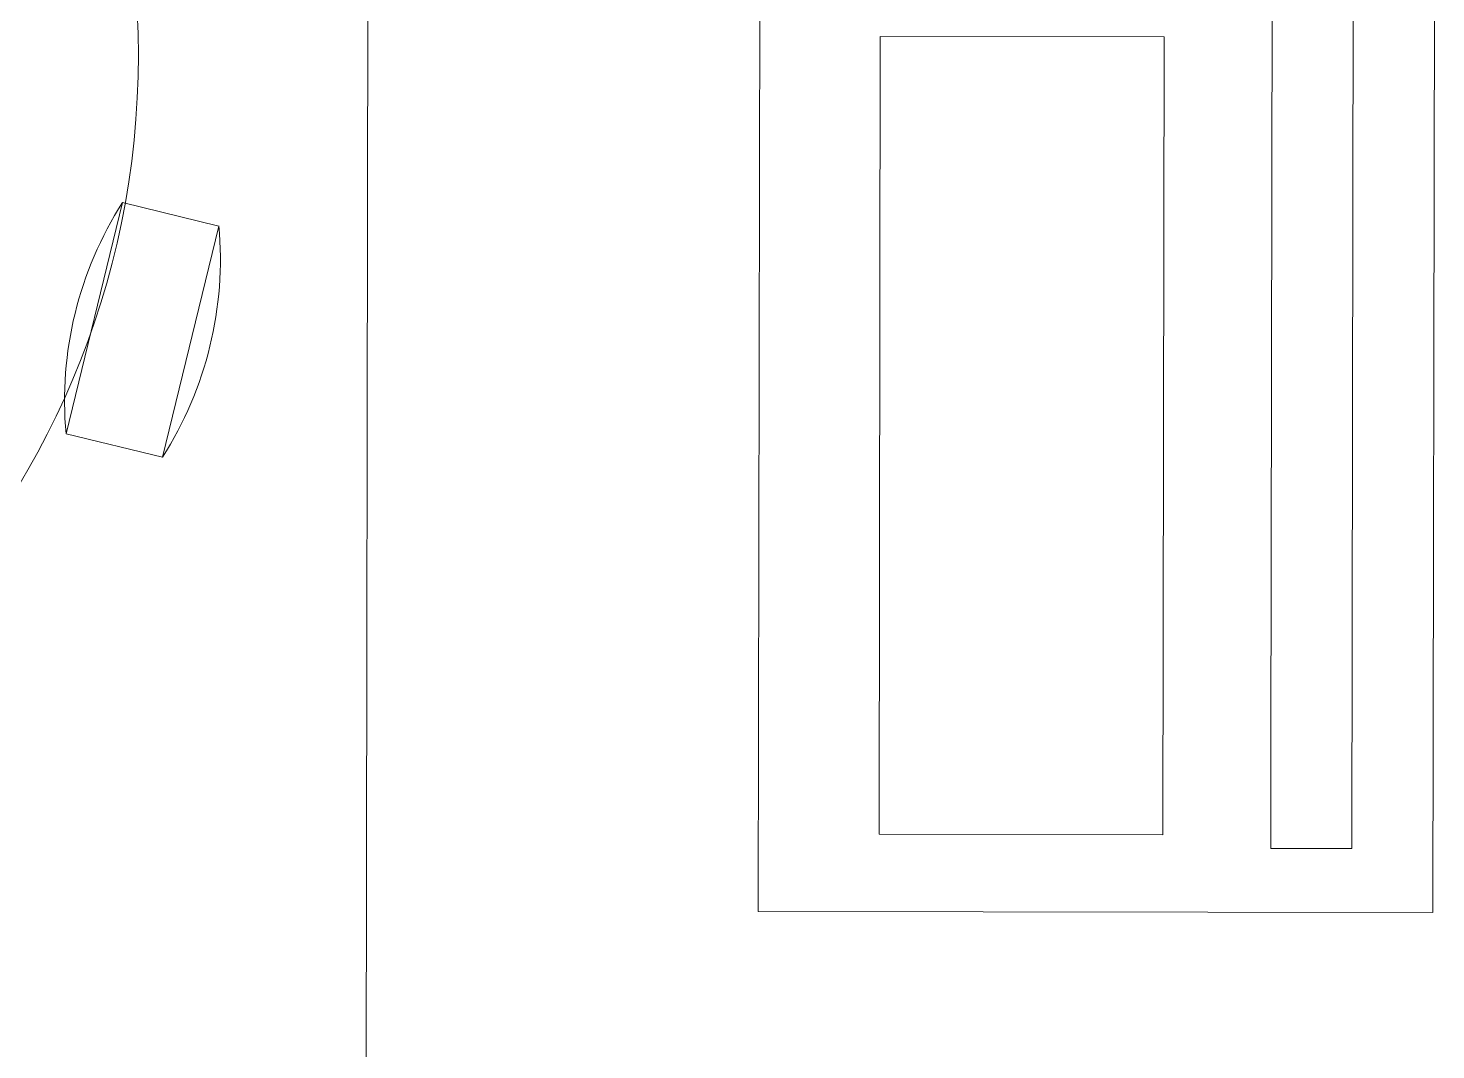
# Model space of a CAD drawing. Header units: inches. Extents: x -246178 to 57169, y -29325 to 19878.
# Drawn here: x 48152.4 to 48507.2, y -11717.6 to -11460.1 of the extents above; entities that cross this region are included whole.
import ezdxf

# ---------------------------------------------------------------- set-up
doc = ezdxf.new("R2010")
doc.units = ezdxf.units.IN
doc.header["$LTSCALE"] = 25
doc.header["$MEASUREMENT"] = 0
doc.linetypes.add('DASHDOT', pattern=[25.4, 12.7, -6.35, 0, -6.35])
doc.layers.get('0').update_dxf_attribs({"color": 8})
doc.layers.add('00-Ground Floor$0$LOADING', color=253, linetype='Continuous', lineweight=5)
doc.layers.add('E-LITE-CLNG-CNDT', color=6, linetype='DASHDOT', lineweight=35)

# ---------------------------------------------------------------- blocks, each defined once
blk = doc.blocks.new('00-Ground Floor$0$HF10037-P')
for p, q in [((0, 0), (-0.01424, -0.05828)), ((0, 0), (0.02429, -0.00594)), ((0.02429, -0.00594), (0.01004, -0.06422)), ((-0.01424, -0.05828), (0.01004, -0.06422))]:
    blk.add_line(p, q)
blk.add_circle((0.21605, -0.1014), 0.21)
for centre, start, end in [((0.07788, -0.04992), 147.3419, 185.1912), ((-0.06784, -0.0143), 327.3419, 5.1912)]:
    blk.add_arc(centre, 0.0925, start, end)
blk = doc.blocks.new('00-Ground Floor$0$workstation')
at = {"layer": '00-Ground Floor$0$LOADING'}
for p, q in [((2854.35, -994.87, 0), (2854.249, -1055.87, 0)), ((2827.457, -1004.855, 0), (2827.383, -1049.855, 0)), ((2827.457, -1004.855, 0), (2844.457, -1004.883, 0)), ((2844.457, -1004.883, 0), (2844.383, -1049.883, 0)), ((2829.442, -1039.863, 0), (2829.498, -1006.47, 0)), ((2829.498, -1006.47, 0), (2831.541, -1006.474, 0)), ((2831.541, -1006.474, 0), (2831.537, -1008.969, 0)), ((2834.231, -1026.922, 0), (2834.264, -1006.819, 0)), ((2834.264, -1006.819, 0), (2841.415, -1006.831, 0)), ((2841.415, -1006.831, 0), (2841.382, -1026.934, 0)), ((2831.537, -1008.969, 0), (2831.485, -1039.866, 0)), ((2841.382, -1026.934, 0), (2834.231, -1026.922, 0))]:
    blk.add_line(p, q, dxfattribs=at)
blk = doc.blocks.new('00-Ground Floor')
at = {"layer": '00-Ground Floor$0$LOADING', "rotation": 180}
for name, p, xscale, yscale, zscale in [('00-Ground Floor$0$workstation', (76780.98, -21731.53, 0), 10, 10, 10), ('00-Ground Floor$0$HF10037-P', (48186.23, -11568.24, 0), 1000, 1000, 1000)]:
    blk.add_blockref(name, p, dxfattribs=dict(at, xscale=xscale, yscale=yscale, zscale=zscale))

msp = doc.modelspace()

# ---------------------------------------------------------------- block references
at = {"layer": 'E-LITE-CLNG-CNDT'}
msp.add_blockref('00-Ground Floor', (0, 0), dxfattribs=at)

doc.saveas('drawing.dxf')
